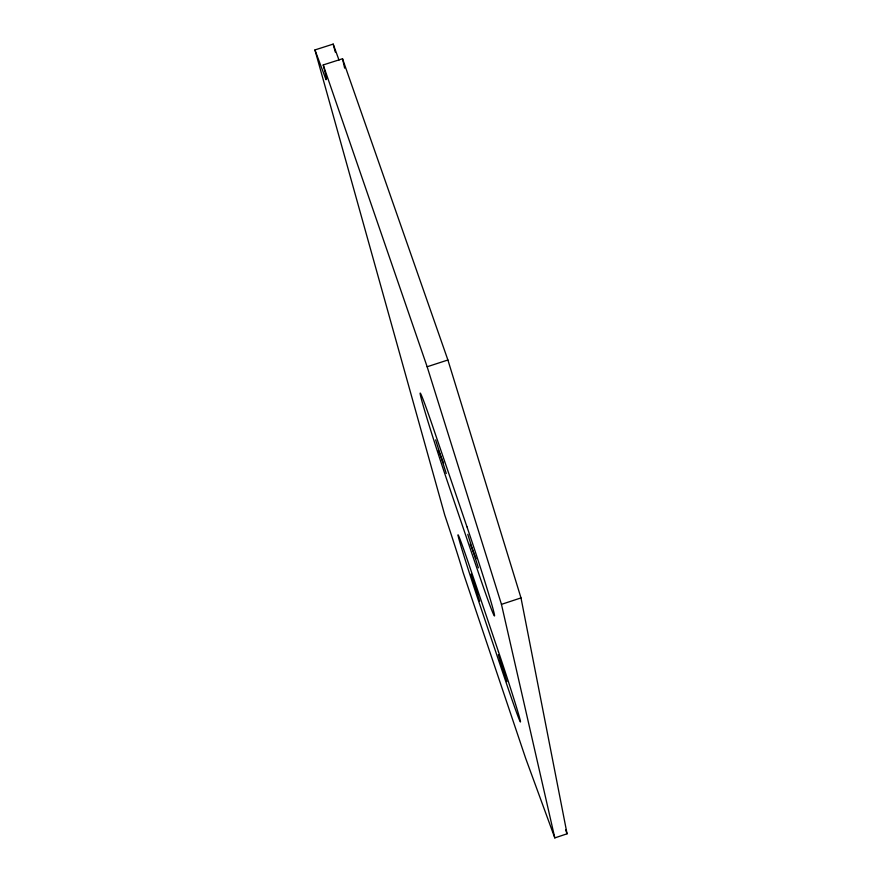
<?xml version="1.0" encoding="UTF-8"?>
<svg xmlns="http://www.w3.org/2000/svg" width="882" height="882" viewBox="0 0 882 882"><rect width="100%" height="100%" fill="white"/><g stroke="black" fill="none" stroke-linecap="round" stroke-linejoin="round"><path stroke-width="1.32" d="M314.929 49.943L444.76 515.099A45.489 0.816 71.8 0 1 462.984 572.076L525.705 758.443L554.811 837.9L567.071 833.799L520.997 597.908L447.902 359.999L342.525 58.752L323.22 64.937L326.56 78.244L326.042 79.711L314.929 49.943L333.187 44.1L339.008 60.075M554.811 837.9L501.461 604.357L520.997 597.908M323.22 64.937L427.153 366.758L447.902 359.999M438.431 450.526L443.536 463.127M470.216 543.907L476.048 558.604M473.017 581.447L477.801 593.972M565.616 829.973L567.071 833.799M499.995 661.246L505.298 675.281M498.33 654.676L506.885 681.643M471.076 574.105L479.676 601.138M467.791 534.349L478.375 567.887M435.631 439.898L446.259 473.502M427.153 366.758L501.461 604.357M333.187 44.1L335.281 52.093M342.525 58.752L344.642 68.135M466.953 526.786L433.812 429.6A66.8 1.764 71.9 0 0 421.32 398.862A66.8 1.764 71.9 0 0 447.637 482.156L478.849 573.95A68.19 1.841 71.8 0 0 493.711 611.524A68.19 1.841 71.8 0 0 466.953 526.786M498.429 651.577L470.481 569.011A55.478 1.213 71.8 0 0 458.717 538.229A55.478 1.213 71.8 0 0 480.029 605.295L506.588 683.903A56.613 1.257 71.7 0 0 520.038 719.591A56.613 1.257 71.7 0 0 498.429 651.577"/></g></svg>
